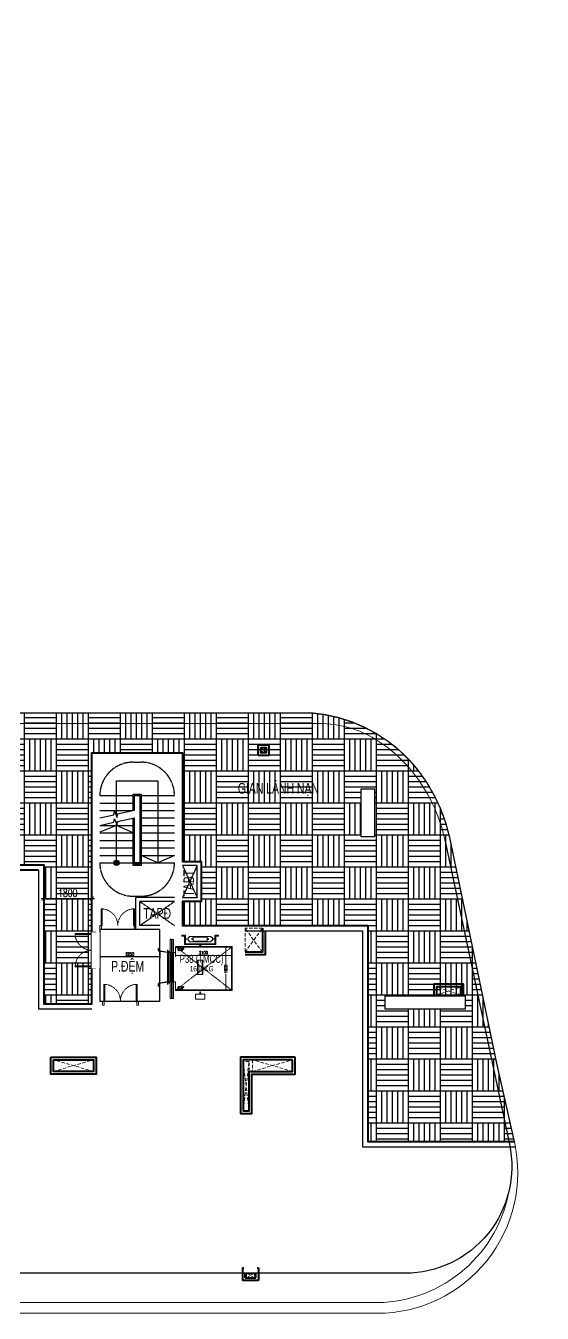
# Model space of a CAD drawing. Header units: millimetres. Extents: x -1307397 to 11565522512, y -626897 to 1138105.
# Drawn here: x 183826 to 203198, y -11370 to 36880 of the extents above; entities that cross this region are included whole.
import ezdxf
from ezdxf.enums import TextEntityAlignment as Align
from ezdxf.xclip import XClip

# ---------------------------------------------------------------- set-up
doc = ezdxf.new("R2010")
doc.units = ezdxf.units.MM
doc.header["$MEASUREMENT"] = 0
doc.header["$XCLIPFRAME"] = 0
doc.set_wipeout_variables(frame=1)
for name, pattern in [('HIDDEN', [0.375, 0.25, -0.125]), ('Xref_NT1+NT2_MBDV Cot vach_220729$0$CENTERX2', [4, 2.5, -0.5, 0.5, -0.5]), ('Xref_ST_MBDV Cot vach 30.7.2022$0$ACAD_ISO02W100', [15, 12, -3]), ('Xref_ST_MBDV Cot vach 30.7.2022$0$HIDDEN', [0.375, 0.25, -0.125]), ('Xref_ST_MBDV Cot vach 30.7.2022$0$HIDDEN2', [0.1875, 0.125, -0.0625])]:
    doc.linetypes.add(name, pattern=pattern)
for name, color, linetype, lineweight in [('AUDIT_I_220808132811-11', 7, 'Continuous', 9), ('KT-Kich thuoc', 159, 'Continuous', 18), ('KT-lomo nuoc', 3, 'HIDDEN', 5), ('KT-Net cat', 1, 'Continuous', 40), ('SPE-MEP-HVAC', 140, 'Continuous', 0), ('Xref_ST_MBDV Cot vach 30.7.2022$0$CUA', 37, 'Continuous', 13), ('Xref_ST_MBDV Cot vach 30.7.2022$0$KT-Noi that', 36, 'Continuous', 9)]:
    doc.layers.add(name, color=color, linetype=linetype, lineweight=lineweight)
for name, color, linetype in [('AUDIT_I_220808132811-12', 1, 'Continuous'), ('ccu12-Thay', 7, 'Continuous'), ('KT-Net manh', 139, 'Continuous'), ('KT-Tuong', 1, 'Continuous'), ('ONG', 150, 'Continuous'), ('Xref_ST_MBDV Cot vach 30.7.2022$0$A-FLOR-STRS-ARROW', 8, 'Continuous'), ('Xref_ST_MBDV Cot vach 30.7.2022$0$KT-Khuat', 9, 'Xref_ST_MBDV Cot vach 30.7.2022$0$HIDDEN'), ('Xref_ST_MBDV Cot vach 30.7.2022$0$KT-Net manh', 139, 'Continuous'), ('Xref_ST_MBDV Cot vach 30.7.2022$0$KT-Text', 7, 'Continuous'), ('Xref_ST_MBDV Cot vach 30.7.2022$0$KT-Thay', 7, 'Continuous'), ('Xref_ST_MBDV Cot vach 30.7.2022$0$KT-Tuong', 1, 'Continuous')]:
    doc.layers.add(name, color=color, linetype=linetype)
doc.styles.add('00 Text ccu dim', font='vnsimli.shx', dxfattribs={"width": 0.7})
doc.styles.add('Xref_ST_MBDV Cot vach 30.7.2022$0$Arial', font='arial.ttf', dxfattribs={"width": 0.7})
doc.styles.add('Xref_ST_MBDV Cot vach 30.7.2022$0$ROMANS', font='ROMANS.SHX')
doc.styles.add('Xref_ST_MBDV Cot vach 30.7.2022$0$xref.N.Cot vach tang N2$0$DIM', font='vnsimli.shx', dxfattribs={"width": 0.7})
doc.dimstyles.new('00A1CCU_1-100', dxfattribs={"dimscale": 100, "dimtxt": 3, "dimasz": 1.5, "dimexe": 1, "dimexo": 0, "dimgap": 0.6, "dimtad": 1, "dimdec": 0, "dimrnd": 0.5, "dimzin": 0, "dimdsep": 46, "dimtxsty": '00 Text ccu dim', "dimblk1": 'ARCHTICK', "dimblk2": 'ARCHTICK', "dimsah": 1, "dimcen": 2, "dimdle": 1, "dimclrd": 256, "dimclre": 256, "dimclrt": 31, "dimadec": 0, "dimazin": 0, "dimtfac": 1, "dimtdec": 0, "dimtix": 1, "dimtmove": 2, "dimatfit": 3, "dimldrblk": 'OPEN90', "dimfxl": 1, "dimtvp": 0.833333, "dimtolj": 1, "dimtzin": 0, "dimarcsym": 0})
doc.dimstyles.new('Xref_ST_MBDV Cot vach 30.7.2022$0$xref.N.Cot vach tang N2$0$CCU 1-100 A1', dxfattribs={"dimscale": 100, "dimtxt": 2.2, "dimasz": 1, "dimexe": 1, "dimexo": 0, "dimgap": 1, "dimtad": 1, "dimdec": 0, "dimdsep": 46, "dimtxsty": 'Xref_ST_MBDV Cot vach 30.7.2022$0$xref.N.Cot vach tang N2$0$DIM', "dimblk1": 'Xref_ST_MBDV Cot vach 30.7.2022$0$xref.N.Cot vach tang N2$0$_ARCHTICK', "dimblk2": 'Xref_ST_MBDV Cot vach 30.7.2022$0$xref.N.Cot vach tang N2$0$_ARCHTICK', "dimsah": 1, "dimcen": 0, "dimdle": 1, "dimclrd": 256, "dimclre": 256, "dimclrt": 31, "dimadec": 0, "dimazin": 0, "dimtfac": 1, "dimtdec": 0, "dimtix": 1, "dimtmove": 2, "dimatfit": 3, "dimldrblk": 'Xref_ST_MBDV Cot vach 30.7.2022$0$xref.N.Cot vach tang N2$0$_ARCHTICK', "dimfxl": 8, "dimtolj": 1, "dimarcsym": 0})

# ---------------------------------------------------------------- blocks, each defined once
blk = doc.blocks.new('Xref_ST_MBDV Cot vach 30.7.2022$0$xref.N.Cot vach tang N2$0$_Open90')
at = {"color": 0, "linetype": 'ByBlock', "lineweight": -2}
for p, q in [((0, 0), (-1, 0)), ((-0.5, 0.5), (0, 0)), ((0, 0), (-0.5, -0.5))]:
    blk.add_line(p, q, dxfattribs=at)
blk = doc.blocks.new('*D31')
at = {"layer": 'Defpoints', "color": 0, "transparency": 16777216}
for p in [(-424, -515), (-353, -515, 0), (-353, -2115, 0)]:
    blk.add_point(p, dxfattribs=at)
at = {"layer": 'Xref_ST_MBDV Cot vach 30.7.2022$0$KT-Noi that', "color": 5, "transparency": 16777216}
for p, q in [((-353, -515), (-474, -515)), ((-424, -565), (-424, -1155)), ((-424, -2065), (-424, -1512)), ((-353, -2115), (-474, -2115))]:
    blk.add_line(p, q, dxfattribs=at)
at = {"layer": 'Xref_ST_MBDV Cot vach 30.7.2022$0$KT-Noi that', "color": 5, "transparency": 16777216, "xscale": 50, "yscale": 50, "zscale": 50}
for p, rotation in [((-424, -515), 90), ((-424, -2115), 270)]:
    blk.add_blockref('Xref_ST_MBDV Cot vach 30.7.2022$0$xref.N.Cot vach tang N2$0$_Open90', p, dxfattribs=dict(at, rotation=rotation))
at = {"layer": 'Xref_ST_MBDV Cot vach 30.7.2022$0$KT-Noi that', "color": 5, "transparency": 16777216, "insert": (-424, -1333), "char_height": 110, "attachment_point": 5, "rotation": 90, "style": 'Xref_ST_MBDV Cot vach 30.7.2022$0$xref.N.Cot vach tang N2$0$DIM'}
blk.add_mtext('\\A1;1600', dxfattribs=at)
blk = doc.blocks.new('Xref_ST_MBDV Cot vach 30.7.2022$0$xref.N.Cot vach tang N2$0$_ARCHTICK')
at = {"color": 0, "linetype": 'ByBlock', "const_width": 0.15}
blk.add_lwpolyline([(-0.5, -0.5), (0.5, 0.5)], dxfattribs=at)
blk = doc.blocks.new('*D32')
at = {"layer": 'Defpoints', "color": 0, "transparency": 16777216}
for p in [(-2310, -615), (-2310, -827), (-210, -615)]:
    blk.add_point(p, dxfattribs=at)
at = {"layer": 'Xref_ST_MBDV Cot vach 30.7.2022$0$KT-Noi that', "color": 5, "transparency": 16777216}
for p, q in [((-2310, -615), (-2310, -877)), ((-260, -827), (-2260, -827)), ((-210, -615), (-210, -877))]:
    blk.add_line(p, q, dxfattribs=at)
at = {"layer": 'Xref_ST_MBDV Cot vach 30.7.2022$0$KT-Noi that', "color": 5, "transparency": 16777216, "xscale": 50, "yscale": 50, "zscale": 50, "rotation": 180}
blk.add_blockref('Xref_ST_MBDV Cot vach 30.7.2022$0$xref.N.Cot vach tang N2$0$_Open90', (-2310, -827), dxfattribs=at)
at = {"layer": 'Xref_ST_MBDV Cot vach 30.7.2022$0$KT-Noi that', "color": 5, "transparency": 16777216, "xscale": 50, "yscale": 50, "zscale": 50}
blk.add_blockref('Xref_ST_MBDV Cot vach 30.7.2022$0$xref.N.Cot vach tang N2$0$_Open90', (-210, -827), dxfattribs=at)
at = {"layer": 'Xref_ST_MBDV Cot vach 30.7.2022$0$KT-Noi that', "color": 5, "transparency": 16777216, "insert": (-1260, -722), "char_height": 110, "attachment_point": 5, "style": 'Xref_ST_MBDV Cot vach 30.7.2022$0$xref.N.Cot vach tang N2$0$DIM'}
blk.add_mtext('\\A1;2100', dxfattribs=at)
blk = doc.blocks.new('*D119')
at = {"layer": 'Defpoints', "color": 5, "transparency": 16777216}
for p, q in [((186604, 2195), (186604, 1933)), ((188804, 1983), (186654, 1983)), ((188854, 2195), (188854, 1933))]:
    blk.add_line(p, q, dxfattribs=at)
at = {"layer": 'Defpoints', "color": 0, "transparency": 16777216}
for p in [(186604, 2195), (186604, 1983), (188854, 2195)]:
    blk.add_point(p, dxfattribs=at)
at = {"layer": 'Defpoints', "color": 5, "transparency": 16777216, "xscale": 50, "yscale": 50, "zscale": 50, "rotation": 180}
blk.add_blockref('Xref_ST_MBDV Cot vach 30.7.2022$0$xref.N.Cot vach tang N2$0$_Open90', (186604, 1983), dxfattribs=at)
at = {"layer": 'Defpoints', "color": 5, "transparency": 16777216, "xscale": 50, "yscale": 50, "zscale": 50}
blk.add_blockref('Xref_ST_MBDV Cot vach 30.7.2022$0$xref.N.Cot vach tang N2$0$_Open90', (188854, 1983), dxfattribs=at)
at = {"layer": 'Defpoints', "color": 5, "transparency": 16777216, "insert": (187729, 2088), "char_height": 110, "attachment_point": 5, "style": 'Xref_ST_MBDV Cot vach 30.7.2022$0$xref.N.Cot vach tang N2$0$DIM'}
blk.add_mtext('\\A1;2250', dxfattribs=at)
blk = doc.blocks.new('*U33')
for p, q in [((-1260, 525), (-1300, 525)), ((-1280, 100), (-1280, 525)), ((-90, 525), (-50, 525)), ((-70, 100), (-70, 525)), ((-1260, 100), (-1300, 100)), ((-90, 100), (-50, 100))]:
    blk.add_line(p, q)
for points in [[(-1300, 0), (-1260, 0), (-1260, 625), (-1300, 625)], [(-50, 0), (-90, 0), (-90, 625), (-50, 625)], [(-1350, -150), (-1290, -150), (-1290, -40), (-1300, -40), (-1300, 0), (-1350, 0)], [(0, -150), (-60, -150), (-60, -40), (-50, -40), (-50, 0), (0, 0)]]:
    blk.add_lwpolyline(points, close=True)
at = {"linetype": 'Xref_ST_MBDV Cot vach 30.7.2022$0$HIDDEN2'}
for centre, start, end in [((-1300, 0), 0, 90), ((-50, 0), 90, 180)]:
    blk.add_arc(centre, 625, start, end, dxfattribs=at)
blk = doc.blocks.new('ĂERWER')
at = {"layer": 'Xref_ST_MBDV Cot vach 30.7.2022$0$KT-Text', "extrusion": (-8.16706e-08, 6.125e-10, 1), "style": 'Xref_ST_MBDV Cot vach 30.7.2022$0$Arial', "width": 0.7}
blk.add_text('P38 (TMCC)', height=300, dxfattribs=at).set_placement((-12615, 18872, 0), align=Align.CENTER)
at = {"layer": 'Xref_ST_MBDV Cot vach 30.7.2022$0$KT-Text', "style": 'Xref_ST_MBDV Cot vach 30.7.2022$0$Arial', "width": 0.7}
blk.add_text('1600KG', height=200, dxfattribs=at).set_placement((-12612, 18552, 0), align=Align.CENTER)
blk = doc.blocks.new('*U216')
at = {"layer": 'KT-lomo nuoc', "ltscale": 500}
for p, q in [((-234, 159), (0, 0)), ((-196, -38), (-38, 196))]:
    blk.add_line(p, q, dxfattribs=at)
blk.add_lwpolyline([(-196, -38), (-234, 159), (-38, 196), (0, 0)], close=True, dxfattribs=at)
blk = doc.blocks.new('*U227')
at = {"layer": 'KT-lomo nuoc', "ltscale": 500}
for p, q in [((-32, 167), (295, 57)), ((262, 224), (0, 0))]:
    blk.add_line(p, q, dxfattribs=at)
blk.add_lwpolyline([(-32, 167), (262, 224), (295, 57), (0, 0)], close=True, dxfattribs=at)
blk = doc.blocks.new('CTN TN T39')
at = {"layer": 'KT-Net cat'}
for p, q in [((-7101, -19300, 0), (-7101, -19770, 0)), ((-7101, -19300, 0), (-7051, -19300, 0)), ((-6551, -19300, 0), (-6501, -19300, 0)), ((-6501, -19300, 0), (-6501, -19770, 0)), ((-6501, -19770, 0), (-7101, -19770, 0)), ((-7001, -19670, 0), (-7001, -19500, 0)), ((-7001, -19500, 0), (-6601, -19500, 0)), ((-7001, -19670, 0), (-6601, -19670, 0)), ((-6601, -19670, 0), (-6601, -19500, 0))]:
    blk.add_line(p, q, dxfattribs=at)
at = {"layer": 'KT-Net cat', "elevation": 0}
for points in [[(-6512, -100), (-6512, 300), (-6113, 300), (-6113, -100)], [(-6412, 200), (-6213, 200), (-6213, 0), (-6412, 0)]]:
    blk.add_lwpolyline(points, close=True, dxfattribs=at)
at = {"layer": 'KT-lomo nuoc', "linetype": 'HIDDEN', "xscale": -0.9999999999999999, "rotation": 10.89765347559021}
blk.add_blockref('*U216', (-6412, 0, 0), dxfattribs=at)
at = {"layer": 'KT-lomo nuoc', "linetype": 'HIDDEN', "rotation": 169.1023465233103}
blk.add_blockref('*U227', (-6651, -19500, 0), dxfattribs=at)
blk = doc.blocks.new('*U253')
at = {"linetype": 'HIDDEN', "ltscale": 500}
for p, q in [((-1426, 1178), (140, 170)), ((-1286, 1348), (0, 0))]:
    blk.add_line(p, q, dxfattribs=at)
blk.add_lwpolyline([(-1426, 1178), (-1286, 1348), (140, 170), (0, 0)], close=True, dxfattribs=at)
blk = doc.blocks.new('*U254')
at = {"linetype": 'HIDDEN', "ltscale": 500}
for p, q in [((-339, 280), (955, 1157)), ((616, 1437), (0, 0))]:
    blk.add_line(p, q, dxfattribs=at)
blk.add_lwpolyline([(-339, 280), (616, 1437), (955, 1157), (0, 0)], close=True, dxfattribs=at)
blk = doc.blocks.new('*U255')
at = {"linetype": 'HIDDEN', "ltscale": 500}
for p, q in [((-280, 1074), (0, 0)), ((-694, 573), (414, 501))]:
    blk.add_line(p, q, dxfattribs=at)
blk.add_lwpolyline([(-694, 573), (-280, 1074), (414, 501), (0, 0)], close=True, dxfattribs=at)
blk = doc.blocks.new('*U256')
at = {"linetype": 'HIDDEN', "ltscale": 500}
for p, q in [((-231, 191), (586, 709)), ((355, 900), (0, 0))]:
    blk.add_line(p, q, dxfattribs=at)
blk.add_lwpolyline([(-231, 191), (355, 900), (586, 709), (0, 0)], close=True, dxfattribs=at)
blk = doc.blocks.new('*U240')
at = {"linetype": 'HIDDEN', "ltscale": 500}
for p, q in [((-339, 280), (955, 1157)), ((616, 1437), (0, 0))]:
    blk.add_line(p, q, dxfattribs=at)
blk.add_lwpolyline([(-339, 280), (616, 1437), (955, 1157), (0, 0)], close=True, dxfattribs=at)
blk = doc.blocks.new('A$C13523347')
at = {"layer": 'KT-Net cat', "elevation": 0}
for points in [[(-10128, 10946), (-10128, 10046), (-10778, 10046)], [(-10028, 10846), (-10028, 9946), (-10778, 9946)], [(-2583, 8416), (-2583, 8844), (-3703, 8844), (-3703, 8416)], [(-2683, 8416), (-2683, 8744), (-3603, 8744), (-3603, 8416)]]:
    blk.add_lwpolyline(points, dxfattribs=at)
for points in [[(-18062, 6116), (-16362, 6116), (-16362, 5476), (-18062, 5476)], [(-17962, 6016), (-16462, 6016), (-16462, 5576), (-17962, 5576)], [(-8896, 6116), (-10948, 6116), (-10948, 4002), (-10528, 4002), (-10528, 5476), (-8896, 5476)], [(-8996, 6016), (-10848, 6016), (-10848, 4102), (-10628, 4102), (-10628, 5576), (-8996, 5576)]]:
    blk.add_lwpolyline(points, close=True, dxfattribs=at)
at = {"layer": 'SPE-MEP-HVAC', "linetype": 'HIDDEN', "ltscale": 1000, "xscale": -1, "rotation": 230.4488267378189}
for name, p in [('*U255', (-10778, 10946, 0)), ('*U256', (-3603, 8744, 0)), ('*U240', (-17962, 6016, 0)), ('*U254', (-10496, 6016, 0)), ('*U253', (-10848, 5952, 0))]:
    blk.add_blockref(name, p, dxfattribs=at)
blk = doc.blocks.new('_ARCHTICK')
at = {"color": 0, "linetype": 'ByBlock', "const_width": 0.15}
blk.add_lwpolyline([(-0.5, -0.5), (0.5, 0.5)], dxfattribs=at)
blk = doc.blocks.new('*D495')
at = {"layer": 'Defpoints', "color": 0, "transparency": 16777216}
for p in [(184504, 4173), (186304, 4173), (186304, 4173)]:
    blk.add_point(p, dxfattribs=at)
at = {"layer": 'KT-Tuong', "lineweight": -2, "transparency": 16777216}
for p, q in [((184404, 4173), (186404, 4173)), ((184504, 4173), (184504, 4273)), ((186304, 4173), (186304, 4073))]:
    blk.add_line(p, q, dxfattribs=at)
at = {"layer": 'KT-Tuong', "lineweight": -2, "transparency": 16777216, "xscale": 150, "yscale": 150, "zscale": 150, "rotation": 180}
blk.add_blockref('_ARCHTICK', (184504, 4173), dxfattribs=at)
at = {"layer": 'KT-Tuong', "lineweight": -2, "transparency": 16777216, "xscale": 150, "yscale": 150, "zscale": 150}
blk.add_blockref('_ARCHTICK', (186304, 4173), dxfattribs=at)
at = {"layer": 'KT-Tuong', "color": 31, "transparency": 16777216, "insert": (185404, 4383), "char_height": 300, "attachment_point": 5, "style": '00 Text ccu dim'}
blk.add_mtext('\\A1;1800', dxfattribs=at)
blk = doc.blocks.new('_Open90')
at = {"color": 0, "linetype": 'ByBlock', "lineweight": -2}
for p, q in [((0, 0), (-1, 0)), ((-0.5, 0.5), (0, 0)), ((0, 0), (-0.5, -0.5))]:
    blk.add_line(p, q, dxfattribs=at)
blk = doc.blocks.new('Xref_ST_MBDV Cot vach 30.7.2022$0$TMCC')
at = {"layer": 'Xref_ST_MBDV Cot vach 30.7.2022$0$KT-Noi that', "linetype": 'Continuous', "ltscale": 2}
for p, q in [((-2515, -215, 0), (-2515, -2440, 0)), ((-2465, -215, 0), (-2515, -215, 0)), ((-2465, -2440, 0), (-2465, -215, 0)), ((-1938.3, -164.7, 0), (-1932.3, -167.2, 0)), ((-1938.3, -247.2, 0), (-1938.3, -164.7, 0)), ((-1932.3, -244.7, 0), (-1938.3, -247.2, 0)), ((-1932.3, -167.2, 0), (-1930.1, -202.2, 0)), ((-1930.1, -209.7, 0), (-1932.3, -244.7, 0)), ((-1930.1, -202.2, 0), (-1905.4, -202.2, 0)), ((-1905.4, -209.7, 0), (-1930.1, -209.7, 0)), ((-1905.4, -202.2, 0), (-1895.4, -202, 0)), ((-1895.4, -210.5, 0), (-1905.4, -209.7, 0)), ((-1895.4, -202, 0), (-1870, -201.5, 0)), ((-1870, -210.5, 0), (-1895.4, -210.5, 0)), ((-1870, -201.5, 0), (-1870, -210.5, 0)), ((-1839.3, -261.4, 0), (-1839.3, -150.6, 0)), ((-1798.8, -146, 0), (-1834.7, -146, 0)), ((-1798.8, -266, 0), (-1834.7, -266, 0)), ((-1794.2, -141.4, 0), (-1794.2, -110.6, 0)), ((-1794.2, -301.4, 0), (-1794.2, -270.6, 0)), ((-978.4, -106, 0), (-1789.6, -106, 0)), ((-978.4, -306, 0), (-1789.6, -306, 0)), ((-1652, -306, 0), (-1652, -106, 0)), ((-1652, -106, 0), (-1118, -106, 0)), ((-1652, -281, 0), (-1652, -131, 0)), ((-1652, -131, 0), (-1118, -131, 0)), ((-1118, -281, 0), (-1652, -281, 0)), ((-1118, -306, 0), (-1652, -306, 0)), ((-1439.5, -419, 0), (-1442, -411, 0)), ((-1442, -411, 0), (-1328, -411, 0)), ((-1390, -423, 0), (-1439.5, -419, 0)), ((-1393, -462, 0), (-1390, -452, 0)), ((-1393, -500, 0), (-1393, -462, 0)), ((-1390, -452, 0), (-1390, -423, 0)), ((-1330.5, -419, 0), (-1380, -423, 0)), ((-1380, -423, 0), (-1380, -452, 0)), ((-1380, -452, 0), (-1377, -462, 0)), ((-1377, -462, 0), (-1377, -500, 0)), ((-1328, -411, 0), (-1330.5, -419, 0)), ((-1118, -106, 0), (-1118, -306, 0)), ((-1118, -131, 0), (-1118, -281, 0)), ((-973.8, -141.4, 0), (-973.8, -110.6, 0)), ((-973.8, -301.4, 0), (-973.8, -270.6, 0)), ((-933.9, -146, 0), (-969.2, -146, 0)), ((-933.9, -266, 0), (-969.2, -266, 0)), ((-929.3, -261.4, 0), (-929.3, -150.6, 0)), ((-900, -210.5, 0), (-900, -201.5, 0)), ((-900, -201.5, 0), (-874.6, -201.5, 0)), ((-874.6, -210, 0), (-900, -210.5, 0)), ((-874.6, -201.5, 0), (-864.6, -202.2, 0)), ((-864.6, -209.7, 0), (-874.6, -210, 0)), ((-864.6, -202.2, 0), (-840, -202.2, 0)), ((-840, -209.7, 0), (-864.6, -209.7, 0)), ((-840, -202.2, 0), (-837.8, -167.2, 0)), ((-837.8, -244.7, 0), (-840, -209.7, 0)), ((-837.8, -167.2, 0), (-831.8, -164.7, 0)), ((-831.8, -247.2, 0), (-837.8, -244.7, 0)), ((-831.8, -164.7, 0), (-831.8, -247.2, 0)), ((-2510, -665, 0), (-2560, -665, 0)), ((-2560, -665, 0), (-2560, -715, 0)), ((-2560, -715, 0), (-2510, -715, 0)), ((-2555, -1815, 0), (-2555, -715, 0)), ((-2510, -715, 0), (-2510, -665, 0)), ((-2310, -715, 0), (-2385, -715, 0)), ((-185, -490, 0), (-2310, -490, 0)), ((-2310, -490, 0), (-2310, -515, 0)), ((-210, -515, 0), (-2310, -515, 0)), ((-2310, -515, 0), (-2310, -715, 0)), ((-1377, -500, 0), (-1393, -500, 0)), ((-210, -2115, 0), (-210, -515, 0)), ((-185, -2140, 0), (-185, -490, 0)), ((-1485, -1000, 0), (-1285, -1000, 0)), ((-1485, -1530, 0), (-1485, -1000, 0)), ((-1460, -1000, 0), (-1310, -1000, 0)), ((-1460, -1530, 0), (-1460, -1000, 0)), ((-1310, -1000, 0), (-1310, -1530, 0)), ((-1285, -1000, 0), (-1285, -1530, 0)), ((-2560, -1865, 0), (-2560, -1815, 0)), ((-2560, -1815, 0), (-2510, -1815, 0)), ((-2510, -1865, 0), (-2560, -1865, 0)), ((-2510, -1815, 0), (-2510, -1865, 0)), ((-2385, -1815, 0), (-2310, -1815, 0)), ((-2310, -1815, 0), (-2310, -2115, 0)), ((-1285, -1530, 0), (-1485, -1530, 0)), ((-1310, -1530, 0), (-1460, -1530, 0)), ((-2310, -2115, 0), (-210, -2115, 0)), ((-2310, -2115, 0), (-2310, -2140, 0)), ((-2310, -2140, 0), (-185, -2140, 0)), ((-1442, -2269, 0), (-1439.5, -2261, 0)), ((-1328, -2269, 0), (-1442, -2269, 0)), ((-1439.5, -2261, 0), (-1390, -2257, 0)), ((-1393, -2218, 0), (-1393, -2180, 0)), ((-1393, -2180, 0), (-1377, -2180, 0)), ((-1390, -2228, 0), (-1393, -2218, 0)), ((-1390, -2257, 0), (-1390, -2228, 0)), ((-1377, -2218, 0), (-1380, -2228, 0)), ((-1380, -2228, 0), (-1380, -2257, 0)), ((-1380, -2257, 0), (-1330.5, -2261, 0)), ((-1377, -2180, 0), (-1377, -2218, 0)), ((-1330.5, -2261, 0), (-1328, -2269, 0)), ((-2515, -2440, 0), (-2465, -2440, 0))]:
    blk.add_line(p, q, dxfattribs=at)
at = {"layer": 'Xref_ST_MBDV Cot vach 30.7.2022$0$KT-Noi that', "linetype": 'Xref_ST_MBDV Cot vach 30.7.2022$0$ACAD_ISO02W100', "ltscale": 2}
for p, q in [((-185, -490, 0), (-2310, -2127.5, 0)), ((-185, -2140, 0), (-2310, -490, 0))]:
    blk.add_line(p, q, dxfattribs=at)
at = {"layer": 'Xref_ST_MBDV Cot vach 30.7.2022$0$KT-Noi that', "linetype": 'Continuous', "ltscale": 2, "elevation": 0}
for points in [[(-2385, -2430), (-2385, -225), (-2435, -225), (-2435, -2430)], [(-1385, -411), (-796.8, -411), (-796.8, -100), (-701.8, -100), (-701.8, -65), (-831.8, -65), (-831.8, -381), (-1385, -381), (-1938.3, -381), (-1938.3, -65), (-2068.3, -65), (-2068.3, -100), (-1973.3, -100), (-1973.3, -411), (-1385, -411)], [(-2510, -715), (-2465, -715), (-2465, -1265), (-2510, -1265)], [(-2435, -715), (-2390, -715), (-2390, -1265), (-2435, -1265)], [(-2510, -1265), (-2465, -1265), (-2465, -1815), (-2510, -1815)], [(-2435, -1265), (-2390, -1265), (-2390, -1815), (-2435, -1815)], [(-1385, -2269), (-1210, -2269), (-1210, -2465), (-1385, -2465), (-1560, -2465), (-1560, -2269), (-1385, -2269)]]:
    blk.add_lwpolyline(points, close=True, dxfattribs=at)
for points in [[(-2495, -1265), (-2495, -715)], [(-2480, -1265), (-2480, -715)], [(-2420, -1265), (-2420, -715)], [(-2405, -1265), (-2405, -715)], [(-2495, -1815), (-2495, -1265)], [(-2480, -1815), (-2480, -1265)], [(-2420, -1815), (-2420, -1265)], [(-2405, -1815), (-2405, -1265)]]:
    blk.add_lwpolyline(points, dxfattribs=at)
at = {"layer": 'Xref_ST_MBDV Cot vach 30.7.2022$0$KT-Noi that', "linetype": 'Continuous', "ltscale": 2}
for centre, radius in [((-1685, -206, 0), 14.5), ((-1085, -206, 0), 17.5)]:
    blk.add_circle(centre, radius, dxfattribs=at)
for centre, start, end in [((-1834.7, -150.6, 0), 90, 180), ((-1834.7, -261.4, 0), 180, 270), ((-1798.8, -141.4, 0), 270, 0), ((-1798.8, -270.6, 0), 0, 90), ((-1789.6, -110.6, 0), 90, 180), ((-1789.6, -301.4, 0), 180, 270), ((-978.4, -110.6, 0), 0, 90), ((-978.4, -301.4, 0), 270, 0), ((-969.2, -141.4, 0), 180, 270), ((-969.2, -270.6, 0), 90, 180), ((-933.9, -150.6, 0), 0, 90), ((-933.9, -261.4, 0), 270, 0)]:
    blk.add_arc(centre, 4.61, start, end, dxfattribs=at)
at = {"layer": 'Xref_ST_MBDV Cot vach 30.7.2022$0$KT-Noi that', "linetype": 'Continuous', "ltscale": 2, "style": 'Xref_ST_MBDV Cot vach 30.7.2022$0$ROMANS', "width": 0.75}
for p in [(-2110, -595, 0), (-2110, -2035, 0)]:
    blk.add_text('COP', height=100, dxfattribs=at).set_placement(p, align=Align.MIDDLE)
at = {"layer": 'Xref_ST_MBDV Cot vach 30.7.2022$0$KT-Noi that', "color": 5}
dim = blk.add_linear_dim(base=(-2310, -826.7, 0), p1=(-210, -615, 0), p2=(-2310, -615, 0), angle=180, dimstyle='Xref_ST_MBDV Cot vach 30.7.2022$0$xref.N.Cot vach tang N2$0$CCU 1-100 A1', override={"dimscale": 50, "dimblk1": 'Xref_ST_MBDV Cot vach 30.7.2022$0$xref.N.Cot vach tang N2$0$_Open90', "dimblk2": 'Xref_ST_MBDV Cot vach 30.7.2022$0$xref.N.Cot vach tang N2$0$_Open90', "dimclrd": 5, "dimclre": 5, "dimclrt": 5, "dimlwd": 65535, "dimlwe": 65535}, dxfattribs=at)
dim.commit()
dim.dimension.update_dxf_attribs({"geometry": '*D32', "text_midpoint": (-1260, -721.7, 0)})
dim = blk.add_linear_dim(base=(-424.2, -515, 0), p1=(-353.1, -2115, 0), p2=(-353.1, -515, 0), angle=270, dimstyle='Xref_ST_MBDV Cot vach 30.7.2022$0$xref.N.Cot vach tang N2$0$CCU 1-100 A1', override={"dimscale": 50, "dimblk1": 'Xref_ST_MBDV Cot vach 30.7.2022$0$xref.N.Cot vach tang N2$0$_Open90', "dimblk2": 'Xref_ST_MBDV Cot vach 30.7.2022$0$xref.N.Cot vach tang N2$0$_Open90', "dimclrd": 5, "dimclre": 5, "dimclrt": 5, "dimlwd": 65535, "dimlwe": 65535}, dxfattribs=at)
dim.commit()
dim.dimension.update_dxf_attribs({"geometry": '*D31', "text_midpoint": (-424.2, -1333.3, 0), "dimtype": 128})

msp = doc.modelspace()

# ---------------------------------------------------------------- hatches: boundary and pattern name
at = {"layer": 'KT-Net manh'}
h = msp.add_hatch(dxfattribs=at)
h.set_pattern_fill('AR-PARQ1', color=256, scale=100, style=0)
h.set_pattern_definition([(90, (202976.8, -17440.4), (-1200, 1200), [1200, -1200]), (90, (203176.8, -17440.4), (-1200, 1200), [1200, -1200]), (90, (203376.8, -17440.4), (-1200, 1200), [1200, -1200]), (90, (203576.8, -17440.4), (-1200, 1200), [1200, -1200]), (90, (203776.8, -17440.4), (-1200, 1200), [1200, -1200]), (90, (203976.8, -17440.4), (-1200, 1200), [1200, -1200]), (90, (204176.8, -17440.4), (-1200, 1200), [1200, -1200]), (0, (202976.8, -16240.4), (1200, -1200), [1200, -1200]), (0, (202976.8, -16040.4), (1200, -1200), [1200, -1200]), (0, (202976.8, -15840.4), (1200, -1200), [1200, -1200]), (0, (202976.8, -15640.4), (1200, -1200), [1200, -1200]), (0, (202976.8, -15440.4), (1200, -1200), [1200, -1200]), (0, (202976.8, -15240.4), (1200, -1200), [1200, -1200]), (0, (202976.8, -15040.4), (1200, -1200), [1200, -1200])])
edge = h.paths.add_edge_path()
edge.add_line((194520.9, 11130), (169203.8, 11128))
edge.add_line((169203.8, 11128), (169203.8, 5430.2))
edge.add_line((169203.8, 5430.2), (184503.8, 5430.2))
edge.add_line((184503.8, 5430.2), (184503.8, 230))
edge.add_line((184503.8, 230), (186303.8, 230))
edge.add_line((186303.8, 230), (186303.8, 9630))
edge.add_line((186303.8, 9630), (189703.3, 9630))
edge.add_line((189703.3, 9630), (189703.3, 5560))
edge.add_line((189703.3, 5560), (190403.8, 5560))
edge.add_line((190403.8, 5560), (190403.8, 4060))
edge.add_line((190403.8, 4060), (189703.8, 4060))
edge.add_line((189703.8, 4060), (189703.8, 3160))
edge.add_line((189703.8, 3160), (196653.8, 3160))
edge.add_line((196653.8, 3160), (196653.8, -4928.9))
edge.add_line((196653.8, -4928.9), (202148, -4928.9))
edge.add_line((202148, -4928.9), (201541.6, -2244))
edge.add_line((201541.6, -2244), (201496.4, -2043.6))
edge.add_line((201496.4, -2043.6), (199721.1, 6475.3))
edge.add_arc((193609.2, 5116.8), 6261, 12.53168, 42.77092)
edge.add_arc((194071.1, 5455.3), 5692.5, 43.42767, 85.46859)
h.paths.add_polyline_path([(177501.1, 9630), (178005.9, 9630), (178003.7, 6630.2), (177498.9, 6630.2)], flags=16)
h.paths.add_polyline_path([(196403.7, 8280.2), (196903.7, 8280.2), (196903.7, 6480.2), (196403.7, 6480.2)], flags=16)
h.paths.add_polyline_path([(197303.7, 530.2), (200303.7, 530.2), (200303.7, 30.2), (197303.7, 30.2)], flags=16)
at = {"layer": 'Xref_ST_MBDV Cot vach 30.7.2022$0$KT-Net manh'}
h = msp.add_hatch(color=256, dxfattribs=at)
edge = h.paths.add_edge_path(flags=0)
edge.add_arc((187228.8, 5510), 100, 360, 720)
h = msp.add_hatch(color=256, dxfattribs=at)
edge = h.paths.add_edge_path(flags=0)
edge.add_arc((187228.8, 5510), 100, 360, 720)
msp.add_hatch(color=256, dxfattribs=at).paths.add_polyline_path([(187197.9, 5414.9), (187259.7, 5414.9), (187309.7, 5451.2), (187328.8, 5510), (187309.7, 5568.8), (187259.7, 5605.1), (187197.9, 5605.1), (187147.9, 5568.8), (187128.8, 5510), (187147.9, 5451.2)], flags=0)
msp.add_hatch(color=256, dxfattribs=at).paths.add_polyline_path([(187197.9, 5414.9), (187259.7, 5414.9), (187309.7, 5451.2), (187328.8, 5510), (187309.7, 5568.8), (187259.7, 5605.1), (187197.9, 5605.1), (187147.9, 5568.8), (187128.8, 5510), (187147.9, 5451.2)], flags=0)

# ---------------------------------------------------------------- linework, layer by layer
at = {"layer": 'AUDIT_I_220808132811-11', "elevation": 0}
for points in [[(133783.5, 27666.5), (131368.6, 34661.1, 0.3643585), (126660.6, 36716), (97724.9, 26733.8, 0.4519048), (95508.5, 21080.7), (103621.7, 7466.8, 0.3106789), (109784.7, 5495.6), (132307.5, 13286.9, 0.2299221), (132592.4, 13701.7), (132813.3, 14718.4, -0.27899), (133272.2, 15220), (137692.5, 16740.6, -0.4143404), (138345.1, 16423.5), (146674.3, -7667.2, 0.3197537), (151872.4, -11370), (197009.7, -11370, 0.4808686), (202150.3, -4939.1), (201541.6, -2244), (201496.4, -2043.6), (199720.9, 6476.1)], [(132131.7, 13649.3, 0.2042795), (132198, 13770.5), (132421.8, 14800.3, -0.2754116), (133149.6, 15600.8), (137562, 17118.7, -0.4141945), (138723.1, 16554.2), (147052.3, -7536.5, 0.3197537), (151872.4, -10970), (197009.7, -10970, 0.3653099), (201975.7, -6659.3)], [(166053.8, 10727.8), (166053.8, 10827.8, -0.4142136), (166353.8, 11127.8), (194520.9, 11130, -0.1855238), (198205.3, 9368.5, -0.1326594), (199720.8, 6476.7, 0.1326594)], [(199525.6, 6433.2, 0.1326112), (198059.2, 9231.8, 0.0664995), (196928.1, 10146.3, 0.1376153), (194847.5, 10730), (169203.8, 10730)]]:
    msp.add_lwpolyline(points, format="xyb", dxfattribs=at)
at = {"layer": 'AUDIT_I_220808132811-12', "elevation": 0}
msp.add_lwpolyline([(199525.6, 6433.2), (201966.7, -5037.4, -0.4770525), (198054.3, -9870), (157260.9, -9870)], format="xyb", dxfattribs=at)
at = {"layer": 'Defpoints', "elevation": 0}
msp.add_lwpolyline([(188853.8, 3010), (186603.8, 3010), (186603.8, 330), (188853.8, 330)], close=True, dxfattribs=at)
at = {"layer": 'KT-Net cat'}
msp.add_line((184303.8, 5230.2), (171203.8, 5230.2, 0), dxfattribs=at)
at = {"layer": 'KT-Net cat', "elevation": 0}
msp.add_lwpolyline([(171003.8, 5430.2), (184503.8, 5430.2), (184503.8, 230), (186303.8, 230), (186303.8, 9630), (189703.3, 9630), (189703.3, 5560), (190403.8, 5560), (190403.8, 4060), (189703.8, 4060), (189703.8, 3160), (196653.8, 3160), (196653.8, -4928.9), (202148, -4928.9)], dxfattribs=at)
at = {"layer": 'KT-Net manh', "color": 3, "linetype": 'Xref_NT1+NT2_MBDV Cot vach_220729$0$CENTERX2', "ltscale": 2, "const_width": 50, "elevation": 0}
msp.add_lwpolyline([(199720.8, 6476.7, 0.1326594), (198205.3, 9368.5, 0.1855238), (194520.9, 11130), (169203.8, 11128), (169203.8, 5430.2), (184503.8, 5430.2), (184503.8, 230), (186303.8, 230), (186303.8, 9630), (189703.3, 9630), (189703.3, 5560), (190403.8, 5560), (190403.8, 4060), (189703.8, 4060), (189703.8, 3160), (196653.8, 3160), (196653.8, -4928.9), (202148, -4928.9), (201541.6, -2244), (201496.4, -2043.6), (199720.9, 6476.1)], format="xyb", dxfattribs=at)
at = {"layer": 'KT-Tuong'}
for p, q in [((184503.8, 5430.2), (169570.9, 5430.2, 0)), ((184503.8, 5430.2), (184503.8, 230)), ((184303.8, 5230.2), (184303.8, 30)), ((192053.8, 3160), (196653.8, 3160)), ((192053.8, 2960), (196453.8, 2960)), ((196453.8, 2960), (196453.8, -5128.9)), ((196653.8, 3160), (196653.8, -4928.9)), ((186303.8, 30), (184303.8, 30)), ((186303.8, 230), (184503.8, 230)), ((196453.8, -5128.9), (202189.5, -5128.9)), ((196653.8, -4928.9), (202148, -4928.9))]:
    msp.add_line(p, q, dxfattribs=at)
at = {"layer": 'KT-Tuong', "elevation": 0}
for points in [[(196403.7, 8280.2), (196903.7, 8280.2), (196903.7, 6480.2), (196403.7, 6480.2)], [(197303.7, 530.2), (200303.7, 530.2), (200303.7, 30.2), (197303.7, 30.2)]]:
    msp.add_lwpolyline(points, close=True, dxfattribs=at)
at = {"layer": 'ONG', "color": 1, "elevation": 0}
for points in [[(189703.8, 4060), (190403.8, 4060), (190403.8, 5560), (189703.8, 5560)], [(189703.8, 4210), (190253.8, 4210), (190253.8, 5410), (189703.8, 5410)]]:
    msp.add_lwpolyline(points, dxfattribs=at)
at = {"layer": 'Xref_ST_MBDV Cot vach 30.7.2022$0$A-FLOR-STRS-ARROW', "elevation": 0}
for points in [[(186603.7, 7190.9), (187130.3, 7308.8), (187152.1, 7442.7), (187252.7, 7204.1), (187271.2, 7340.4), (187903.8, 7482.1)], [(186603.7, 6910), (187130.3, 7027.9), (187152.1, 7161.8), (187252.7, 6923.2), (187271.2, 7059.5), (187903.8, 7201.2)]]:
    msp.add_lwpolyline(points, dxfattribs=at)
at = {"layer": 'Xref_ST_MBDV Cot vach 30.7.2022$0$KT-Khuat', "linetype": 'Xref_ST_MBDV Cot vach 30.7.2022$0$HIDDEN', "ltscale": 5}
for p, q in [((189703.8, 5410, 0), (190253.8, 4210, 0)), ((190253.8, 5410, 0), (189703.8, 4210, 0)), ((188103.8, 3160), (189403.8, 4060)), ((188103.8, 4060), (189403.8, 3160))]:
    msp.add_line(p, q, dxfattribs=at)
at = {"layer": 'Xref_ST_MBDV Cot vach 30.7.2022$0$KT-Net manh'}
for p, q in [((187147.9, 5568.8, 0), (187128.8, 5510, 0)), ((187147.9, 5568.8, 0), (187128.8, 5510, 0)), ((188803.8, 2302), (188803.8, 2202.2)), ((189153.8, 2145), (188803.8, 2202.2)), ((189153.8, 2150.1), (188808.8, 2206.1)), ((189153.8, 945), (189153.8, 2245)), ((189153.8, 1045), (188803.8, 987.7)), ((188803.8, 887.9), (188803.8, 987.7)), ((189153.8, 1039.8), (188808.8, 983.9))]:
    msp.add_line(p, q, dxfattribs=at)
at = {"layer": 'Xref_ST_MBDV Cot vach 30.7.2022$0$KT-Net manh', "linetype": 'Xref_ST_MBDV Cot vach 30.7.2022$0$HIDDEN', "elevation": 0}
for points in [[(186603.8, 8030, -0.4141313), (187853.5, 9280), (188154, 9280, -0.4141313), (189403.8, 8030, -1.0000292)], [(186603.8, 5510, 0.4141313), (187853.5, 4260), (188154, 4260, 0.4141313), (189403.8, 5510, 1.0000292)]]:
    msp.add_lwpolyline(points, format="xyb", dxfattribs=at)
at = {"layer": 'Xref_ST_MBDV Cot vach 30.7.2022$0$KT-Net manh', "elevation": 0}
for points in [[(187228.8, 7260.9), (187228.8, 7910), (187228.8, 8010), (187228.8, 8584.9), (188778.8, 8584.9), (188778.8, 5510)], [(187853.8, 6639.1), (187228.8, 6910), (186603.7, 6660)], [(187228.8, 5510), (187228.8, 6980)], [(189403.8, 5790), (188778.8, 5510), (188153.8, 5790)], [(188803.8, 2302), (188853.8, 2302)], [(188808.8, 2206.1), (188808.8, 2297), (188853.8, 2297)], [(188808.8, 983.9), (188808.8, 892.9), (188853.8, 892.9)], [(188803.8, 887.9), (188853.8, 887.9)]]:
    msp.add_lwpolyline(points, dxfattribs=at)
at = {"layer": 'Xref_ST_MBDV Cot vach 30.7.2022$0$KT-Net manh'}
msp.add_circle((187228.8, 5510, 0), 100, dxfattribs=at)
msp.add_circle((187228.8, 5510, 0), 100, dxfattribs=at)
at = {"layer": 'Xref_ST_MBDV Cot vach 30.7.2022$0$KT-Thay', "extrusion": (1.28361e-08, 3.72499e-11, 1)}
for p, q in [((186603.8, 8030), (187853.8, 8030, 0)), ((186603.8, 7750, 0), (187853.8, 7750, 0)), ((188153.8, 8030, 0), (189403.8, 8030)), ((188153.8, 7750, 0), (189403.8, 7750, 0)), ((186603.8, 7470, 0), (187853.8, 7470, 0)), ((188153.8, 7470, 0), (189403.8, 7470, 0)), ((186603.8, 6910, 0), (187853.8, 6910, 0)), ((188153.8, 7190, 0), (189403.8, 7190, 0)), ((188153.8, 6910, 0), (189403.8, 6910, 0)), ((186603.8, 6630, 0), (187853.8, 6630, 0)), ((186603.8, 6350, 0), (187853.8, 6350, 0)), ((188153.8, 6630, 0), (189403.8, 6630, 0)), ((188153.8, 6350, 0), (189403.8, 6350, 0)), ((186603.8, 6070, 0), (187853.8, 6070, 0)), ((186603.8, 5790, 0), (187853.8, 5790, 0)), ((188153.8, 6070, 0), (189403.8, 6070, 0)), ((188153.8, 5790, 0), (189403.8, 5790, 0)), ((186603.8, 5510, 0), (187853.8, 5510, 0)), ((188153.8, 5510, 0), (189403.8, 5510, 0))]:
    msp.add_line(p, q, dxfattribs=at)
at = {"layer": 'Xref_ST_MBDV Cot vach 30.7.2022$0$KT-Thay'}
msp.add_line((188103.8, 5510, 0), (187903.8, 5510, 0), dxfattribs=at)
at = {"layer": 'Xref_ST_MBDV Cot vach 30.7.2022$0$KT-Thay', "elevation": 0}
for points in [[(187853.8, 7470.9), (187853.8, 8080), (188153.8, 8080), (188153.8, 5410), (187853.8, 5410), (187853.8, 7190)], [(187903.8, 7482.1), (187903.8, 8030), (188103.8, 8030), (188103.8, 5460), (187903.8, 5460), (187903.8, 7201.2)]]:
    msp.add_lwpolyline(points, dxfattribs=at)
at = {"layer": 'Xref_ST_MBDV Cot vach 30.7.2022$0$KT-Tuong'}
for p, q in [((189403.8, 4210), (187953.8, 4210)), ((187953.8, 3010), (187953.8, 4210)), ((189403.8, 4060), (188103.8, 4060)), ((188103.8, 3160), (188103.8, 4060)), ((188853.8, 3010), (187953.8, 3010)), ((188853.8, 3160), (188103.8, 3160))]:
    msp.add_line(p, q, dxfattribs=at)

# ---------------------------------------------------------------- block references
at = {"layer": 'Xref_ST_MBDV Cot vach 30.7.2022$0$CUA', "xscale": -1}
for p in [(186603.8, 3160), (186703.8, 330)]:
    msp.add_blockref('*U33', p, dxfattribs=at)
at = {"layer": 'Xref_ST_MBDV Cot vach 30.7.2022$0$CUA', "xscale": -1, "rotation": 90}
msp.add_blockref('*U33', (186303.8, 1560), dxfattribs=at)
at = {"layer": 'Xref_ST_MBDV Cot vach 30.7.2022$0$KT-Noi that'}
msp.add_blockref('Xref_ST_MBDV Cot vach 30.7.2022$0$TMCC', (191753.8, 2860), dxfattribs=at)
at = {"layer": 'Xref_ST_MBDV Cot vach 30.7.2022$0$KT-Text'}
ref = msp.add_blockref('ĂERWER', (203036.4, -17110, 0), dxfattribs=at)
XClip(ref).set_block_clipping_path([(-130820.2520998028, -21046.0057929899), (23780.2585777803, 76523.987100163)])
ref = msp.add_blockref('ĂERWER', (203036.4, -17110, 0), dxfattribs=at)
XClip(ref).set_block_clipping_path([(-128219.7414222197, -21046.0057929899), (23780.2585777803, 68525.3211905288)])

# ---------------------------------------------------------------- texts
at = {"layer": 'Xref_ST_MBDV Cot vach 30.7.2022$0$KT-Text', "extrusion": (-8.16706e-08, 6.125e-10, 1), "style": 'Xref_ST_MBDV Cot vach 30.7.2022$0$Arial', "width": 0.7}
for s, p in [('GIAN LÁNH NẠN', (193302.5, 8101.6, 0)), ('TAPĐ', (188755.4, 3416.7, 0)), ('P.ĐỆM', (187647.6, 1431.3, 0))]:
    msp.add_text(s, height=400, dxfattribs=at).set_placement(p, align=Align.CENTER)
at = {"layer": 'Xref_ST_MBDV Cot vach 30.7.2022$0$KT-Text', "extrusion": (-6.125e-10, -8.16706e-08, 1), "style": 'Xref_ST_MBDV Cot vach 30.7.2022$0$Arial', "width": 0.7}
msp.add_text('TABT', height=400, rotation=90, dxfattribs=at).set_placement((190139.9, 4746.2, 0), align=Align.CENTER)

# ---------------------------------------------------------------- dimensions: what is measured, and where the dimension line sits
at = {"layer": 'Defpoints', "color": 5}
dim = msp.add_linear_dim(base=(186603.8, 1983.2), p1=(188853.8, 2195), p2=(186603.8, 2195), dimstyle='Xref_ST_MBDV Cot vach 30.7.2022$0$xref.N.Cot vach tang N2$0$CCU 1-100 A1', override={"dimscale": 50, "dimblk1": 'Xref_ST_MBDV Cot vach 30.7.2022$0$xref.N.Cot vach tang N2$0$_Open90', "dimblk2": 'Xref_ST_MBDV Cot vach 30.7.2022$0$xref.N.Cot vach tang N2$0$_Open90', "dimclrd": 5, "dimclre": 5, "dimclrt": 5, "dimlwd": 65535, "dimlwe": 65535}, dxfattribs=at)
dim.commit()
dim.dimension.update_dxf_attribs({"geometry": '*D119', "text_midpoint": (187728.8, 2088.2)})
at = {"layer": 'KT-Tuong'}
dim = msp.add_aligned_dim(p1=(184503.8, 4173.1), p2=(186303.8, 4173.1), distance=0, dimstyle='00A1CCU_1-100', dxfattribs=at)
dim.commit()
dim.dimension.update_dxf_attribs({"geometry": '*D495', "text_midpoint": (185403.8, 4383.1)})

# ---------------------------------------------------------------- next in the draw order: wipeouts: each hides what was drawn before it
msp.add_wipeout([(186603.8, 2910), (186303.8, 2910), (186303.8, 1560), (186603.8, 1560)]).dxf.layer = 'KT-Tuong'

# ---------------------------------------------------------------- next in the draw order: block references
at = {"layer": 'ccu12-Thay'}
msp.add_blockref('A$C13523347', (202829.9, -7885.6, 0), dxfattribs=at)
at = {"layer": 'KT-Kich thuoc', "color": 2}
msp.add_blockref('CTN TN T39', (199054.3, 9630, 0), dxfattribs=at)

doc.saveas('drawing.dxf')
